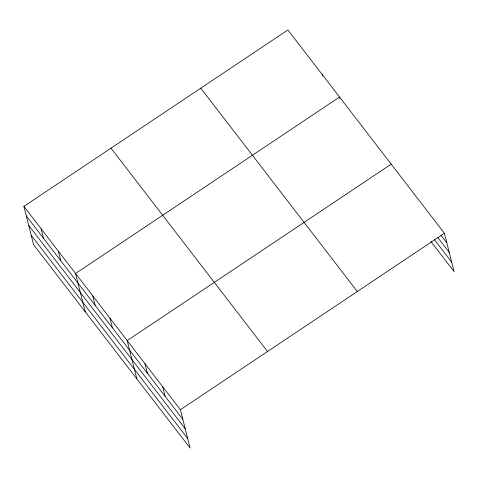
<?xml version="1.0" encoding="UTF-8"?>
<svg xmlns="http://www.w3.org/2000/svg" width="478" height="478" viewBox="0 0 478 478"><rect width="100%" height="100%" fill="white"/><g stroke="black" fill="none" stroke-linecap="round" stroke-linejoin="round"><path stroke-width="0.72" d="M23.9 206.394L180.397 409.724L190.095 448.041L33.597 244.706L23.9 206.394L287.905 29.959L444.403 233.294L454.1 271.606L430.905 241.474M391.195 164.163L127.19 340.593L136.881 378.905M180.397 409.724L444.403 233.294M440.919 235.2L446.828 242.878M437.86 237.59L449.23 252.36M434.418 239.675L451.698 262.129M200.784 88.185L357.281 291.514M111.021 148.168L267.519 351.503M26.326 215.978L182.823 419.308M28.722 225.455L185.219 428.79M31.195 235.224L187.693 438.559M339.9 98.432L339.553 97.058L75.542 273.494L85.239 311.805M322.339 74.693L322.686 76.062M162.663 386.678L165.089 396.268M144.924 363.633L147.349 373.222M109.976 318.223L112.402 327.812M92.756 295.858L95.182 305.442M58.328 251.123L60.754 260.707M41.114 228.759L43.54 238.343"/></g></svg>
